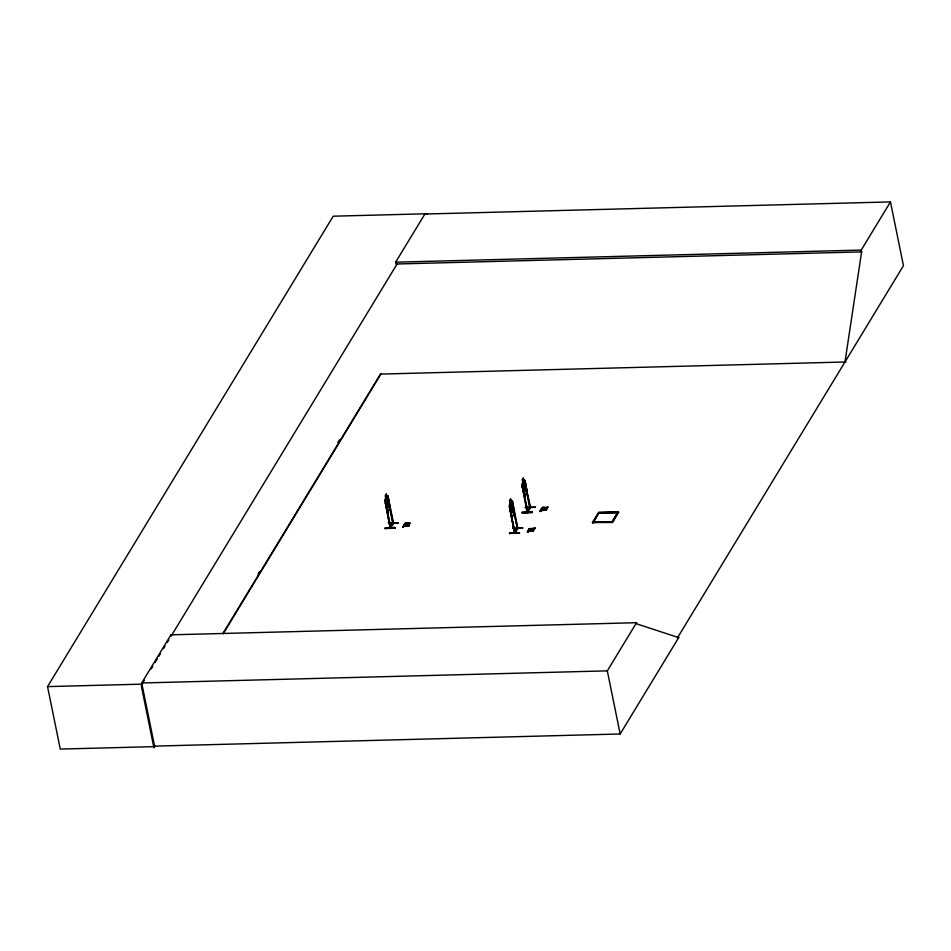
<?xml version="1.0" encoding="UTF-8"?>
<svg xmlns="http://www.w3.org/2000/svg" width="951" height="951" viewBox="0 0 951 951"><rect width="100%" height="100%" fill="white"/><g stroke="black" fill="none" stroke-linecap="round" stroke-linejoin="round"><path stroke-width="1.43" d="M390.1 508.119L388.032 496.244L393.536 523.216L390.445 528.138L385.072 501.177L385.916 498.443M385.274 499.644L385.036 501.189M844.975 361.998L861.606 251.884L861.237 250.065L890.469 201.909L424.883 214.034L395.64 262.179L396.008 264.009L861.606 251.884M510.33 503.661L510.045 505.504L512.209 512.886L513.136 511.353L513.136 508.072L511.971 502.33L510.544 498.895L509.593 500.595L510.223 503.661L509.546 500.547M522.289 479.72L523.846 490.431L524.845 492.071L525.784 490.526L525.784 487.245L523.288 478.08L523.811 481.147L524.56 480.089L522.17 484L522.147 485.533M514.646 531.835L514.491 533.309L517.285 527.389M516.964 527.876L517.641 527.377L517.308 527.936M526.985 511.531C527.377 512.351 528.97 509.926 530.254 507.965L525 482.537M527.139 512.423L530.123 507.477M522.075 485.521L527.853 512.018L522.349 486.995L527.092 512.482L527.472 511.935M390.433 527.116L390.611 528.031M390.837 527.603L385.321 502.651L390.1 528.138L393.12 523.181M393.476 523.228L392.763 523.668M509.534 533.012L519.686 533.154L509.605 533.452M532.156 512.53L522.123 512.851L532.275 512.244M532.203 511.9L522.182 512.125L522.135 512.91M385.096 528.53L395.176 527.484L385.155 527.829L385.107 528.542L395.105 528.197M385.214 528.269L395.236 527.912M514.455 533.202L509.712 507.81L515.169 532.845L515.026 531.93M389.946 527.175L390.053 528.126L390.445 527.591M408.657 524.833L410.083 523.442A1.747 0.761 -11.5 0 0 409.37 523.24C401.263 526.331 407.385 521.077 406.79 524.346C410.178 522.147 408.573 526.26 409.394 523.205C408.015 523.312 403.557 523.395 405.352 524.845M529.695 529.731L529.184 528.685L529.695 529.731L530.361 528.72L533.903 528.625L534.26 529.612L534.938 527.805L534.224 528.804L529.291 529.208M512.363 503.352L517.487 528.839L517.332 527.876M510.057 507.798L509.439 508.262M522.705 486.983L522.087 487.447M509.486 533.725L509.546 532.929M512.637 528.435L522.658 528.15M535.472 507.049L525.285 507.489M517.011 528.197L515.038 532.096M529.659 507.382L527.341 511.281L530.004 507.37M529.945 507.109L530.337 506.586L530.503 507.572L524.465 480.207M522.824 527.841L512.648 528.304M532.156 512.613L532.215 511.816M154.942 746.107L153.919 747.795L141.319 685.837M154.561 746.119L620.159 733.994L678.681 637.622L636.79 623.88L636.552 622.703L170.954 634.828L141.711 682.984L154.668 746.63L60.258 749.091L47.55 686.61L333.207 216.198L427.605 213.737M142.721 682.889L144.267 680.357M151.185 668.945L152.731 666.413M155.037 662.609L157.343 658.817M158.888 656.273L160.422 653.741M163.501 648.677L165.034 646.145M167.352 642.341L168.886 639.809M397.102 263.974L171.192 636.005L170.954 634.828M258.03 573.952L259.564 571.42M337.902 442.417L339.436 439.885M223.021 633.366L380.471 374.088L846.069 361.962M223.176 633.806L381.03 373.85M385.238 495.423L386.296 493.724L388.781 502.901L388.781 506.182L387.853 507.715C385.797 506.693 384.846 489.979 385.868 498.502M385.167 499.655L387.568 495.744L386.914 496.802M390.564 528.031L385.666 502.639M388.103 498.633L393.215 523.656L392.799 522.325M387.651 511.852L389.946 508.06M386.712 509.439L387.746 511.983L390.053 508.06M392.68 523.038L390.302 526.937L393.025 523.026M398.326 522.991L388.21 522.729L398.493 522.717M408.871 525.344L403.997 525.82L402.939 527.246L404.127 524.595L404.853 525.095L404.318 525.986L408.978 525.867L404.318 525.986M402.939 527.246L404.757 524.583M405.257 524.31C402.535 524.239 408.074 521.017 407.385 524.334M406.79 524.346L406.659 523.739M404.104 526.343L408.978 525.867M522.242 479.768L523.288 478.08M510.58 499.834L510.188 501.855L510.782 500.868M510.283 503.614L509.391 506.36L514.848 533.297L509.391 506.36L509.486 504.731L511.923 500.904L511.281 501.973M522.135 483.916L522.919 482.799M510.116 509.249L513.112 504.315M522.765 488.434L525.76 483.5M512.007 517.011L514.301 513.231L514.027 509.712M526.949 492.404L524.643 496.196L522.182 485.521M511.067 514.598L512.137 517.154L514.408 513.231L512.494 501.403L517.867 528.387L514.955 533.19M525.142 480.588L527.127 492.463L524.786 496.327L523.716 493.783M533.368 530.385L528.494 530.86L527.436 532.287L528.625 529.636L529.35 530.135L528.815 531.027L533.475 530.908L528.815 531.027M529.184 528.685L534.117 528.28M546.064 509.581L541.19 510.057L540.132 511.483L541.321 508.833L542.046 509.332L541.511 510.223L546.171 510.105L541.511 510.223M527.436 532.287L528.625 529.636M540.132 511.483L541.321 508.833M528.067 532.263L528.494 530.86M528.708 530.503L529.255 529.612M540.75 511.46L541.19 510.057M541.404 509.7L541.939 508.809M530.183 529.719L530.361 528.72M533.725 529.624L533.903 528.625M546.314 508.179L547.717 506.859L546.825 509.023L543.627 507.953L541.785 509.094C541.06 506.526 545.256 506.633 546.314 508.179L547.11 506.883M534.224 528.804L534.403 527.817M534.26 529.612L534.938 527.805M546.825 509.023L547.717 506.859M528.601 531.371L533.475 530.908M541.297 510.568L546.171 510.105M592.461 522.491L598.559 512.47L618.566 511.947L612.587 522.491L592.461 522.491L612.48 521.968L618.566 511.947M592.568 523.014L598.94 512.732L617.841 512.244L612.194 522.23L593.186 522.206L612.087 521.707L617.841 512.244M593.293 522.717L598.94 512.732M620.159 733.994L607.309 670.859L636.552 622.703M677.587 637.645L903.45 265.686L890.469 201.909M527.282 511.02L527.436 511.983M517.606 528.732L514.063 513.528M407.278 523.3L409.263 522.729A1.747 0.761 -11.5 0 1 409.976 522.919L408.55 524.31M530.254 506.61L530.135 508.024M532.322 512.339L522.254 512.53M395.64 262.179L861.237 250.065M526.842 488.85L527.127 492.463M547.205 507.394L547.812 507.382M541.678 508.571L542.534 509.07M541.785 509.094L543.116 507.477L546.718 508.5M541.428 509.344L542.046 509.332M540.025 510.96L540.644 510.937M618.673 512.47L598.559 512.47M599.047 513.255L617.948 512.755M393.31 522.206L392.811 523.692L389.446 506.978M404.853 525.095L404.127 524.595M402.832 526.723L403.569 527.234M530.468 529.243L534.01 529.148M528.732 530.147L529.35 530.135M527.33 531.764L527.96 531.74M141.711 682.984L607.309 670.859M47.55 686.61L141.949 684.149M546.421 508.702L544.364 507.62L542.367 508.428M524.453 480.089L525.118 480.683M511.816 500.904L512.47 501.51M387.449 495.744L388.139 496.244L387.461 495.863M511.103 514.539L512.114 517.154M386.736 509.367L387.639 511.995M535.306 507.323L525.273 507.62M526.426 491.322L529.79 508.036M510.532 499.049L511.151 502.128M386.213 494.675L385.833 496.684L386.213 494.675M387.116 497.991L386.177 499.525L387.354 505.254L388.281 503.721L387.116 497.991M523.216 479.019L522.824 481.028L523.216 479.019M511.472 503.15L510.544 504.684L511.709 510.425L512.637 508.892L511.472 503.15M524.12 482.335L523.181 483.869L524.346 489.61L525.285 488.065L524.12 482.335M678.681 637.622L677.54 637.717L678.634 637.681"/></g></svg>
